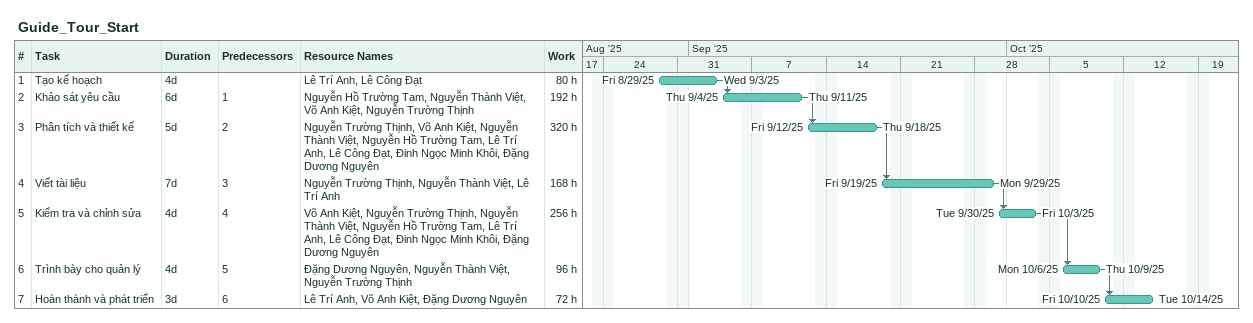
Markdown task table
Guide_Tour_Start

| ID | Task | Duration | Start | Finish | Predecessors | Resources | Work (h) |
|---|---|---|---|---|---|---|---|
| 1 | Tạo kế hoạch | 4d | 2025-08-29 | 2025-09-03 |  | Lê Trí Anh, Lê Công Đạt | 80 |
| 2 | Khảo sát yêu cầu | 6d | 2025-09-04 | 2025-09-11 | 1 | Nguyễn Hồ Trường Tam, Nguyễn Thành Việt, Võ Anh Kiệt, Nguyễn Trường Thịnh | 192 |
| 3 | Phân tích và thiết kế | 5d | 2025-09-12 | 2025-09-18 | 2 | Nguyễn Trường Thịnh, Võ Anh Kiệt, Nguyễn Thành Việt, Nguyễn Hồ Trường Tam, Lê Trí Anh, Lê Công Đạt, Đinh Ngọc Minh Khôi, Đặng Dương Nguyên | 320 |
| 4 | Viết tài liệu | 7d | 2025-09-19 | 2025-09-29 | 3 | Nguyễn Trường Thịnh, Nguyễn Thành Việt, Lê Trí Anh | 168 |
| 5 | Kiểm tra và chỉnh sửa | 4d | 2025-09-30 | 2025-10-03 | 4 | Võ Anh Kiệt, Nguyễn Trường Thịnh, Nguyễn Thành Việt, Nguyễn Hồ Trường Tam, Lê Trí Anh, Lê Công Đạt, Đinh Ngọc Minh Khôi, Đặng Dương Nguyên | 256 |
| 6 | Trình bày cho quản lý | 4d | 2025-10-06 | 2025-10-09 | 5 | Đặng Dương Nguyên, Nguyễn Thành Việt, Nguyễn Trường Thịnh | 96 |
| 7 | Hoàn thành và phát triển | 3d | 2025-10-10 | 2025-10-14 | 6 | Lê Trí Anh, Võ Anh Kiệt, Đặng Dương Nguyên | 72 |
